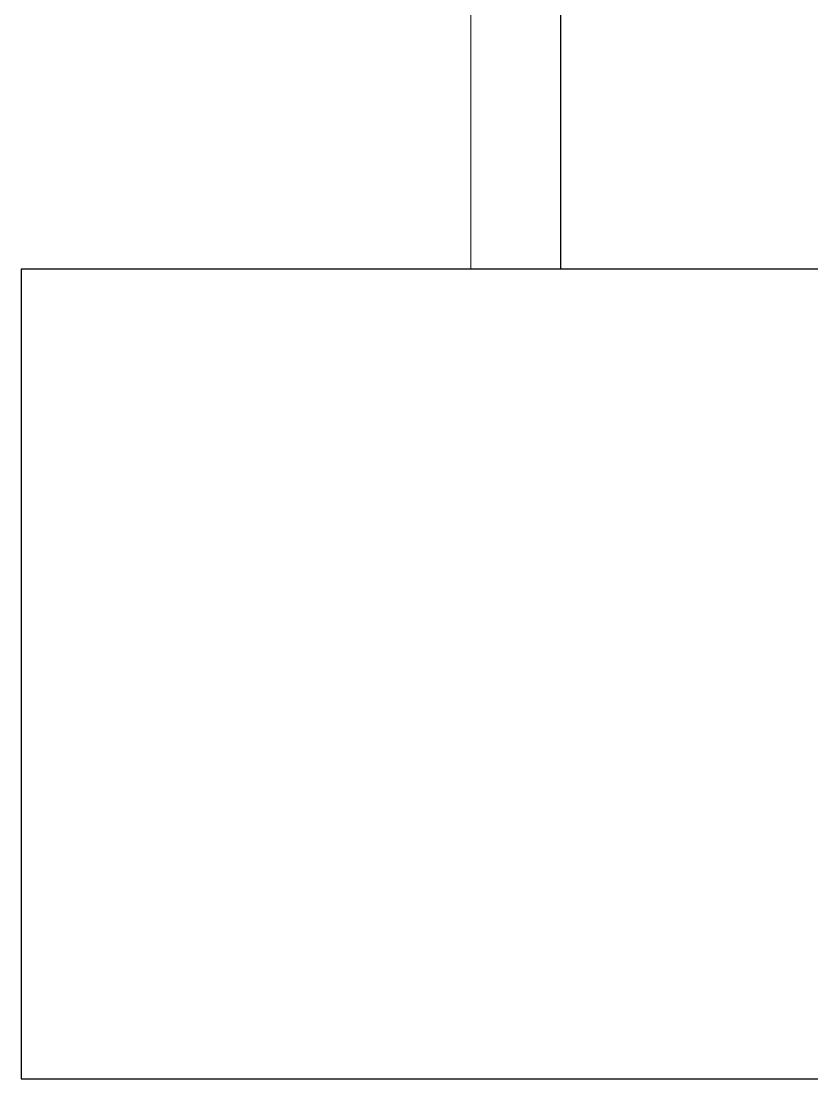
# Model space of a CAD drawing. Header units: inches. Extents: x 66516 to 131389, y 89316 to 134980.
# Drawn here: x 109037 to 109476, y 104111 to 104699 of the extents above; entities that cross this region are included whole.
import ezdxf

# ---------------------------------------------------------------- set-up
doc = ezdxf.new("R2010")
doc.units = ezdxf.units.IN
doc.header["$MEASUREMENT"] = 0
doc.layers.add('DIM', color=251, linetype='Continuous', lineweight=0)
doc.layers.add('M-X-BKGD', color=8, linetype='Continuous')
doc.layers.add('PIPE FLOOR PLAN', color=252, linetype='Continuous')

# ---------------------------------------------------------------- blocks, each defined once
blk = doc.blocks.new('123')
at = {"layer": 'DIM'}
blk.add_line((-774220.89, -1053676.2), (-774670.89, -1053676.2), dxfattribs=at)
blk.add_line((-774220.89, -1053676.2), (-774670.89, -1053676.2), dxfattribs=at)
at = {"layer": 'DIM', "lineweight": 0}
for p, q in [((-774220.89, -1054126.2), (-774220.89, -1053676.2)), ((-774220.89, -1054126.2), (-774220.89, -1053676.2)), ((-772552.17, -1053976.2), (-774220.89, -1053976.2)), ((-772552.17, -1053976.2), (-774220.89, -1053976.2))]:
    blk.add_line(p, q, dxfattribs=at)
at = {"layer": 'DIM'}
blk.add_lwpolyline([(-774220.89, -1054126.2), (-774220.89, -1053676.2), (-774670.89, -1053676.2), (-774670.89, -1054126.2)], close=True, dxfattribs=at)
blk.add_lwpolyline([(-774220.89, -1054126.2), (-774220.89, -1053676.2), (-774670.89, -1053676.2), (-774670.89, -1054126.2)], close=True, dxfattribs=at)
at = {"layer": 'PIPE FLOOR PLAN', "color": 8}
blk.add_line((-768670.89, -1053976.2), (-774220.89, -1053976.2), dxfattribs=at)
blk.add_line((-768670.89, -1053976.2), (-774220.89, -1053976.2), dxfattribs=at)
blk.add_lwpolyline([(-774670.89, -1053676.2), (-774670.89, -1054126.2), (-774220.89, -1054126.2), (-774220.89, -1053676.2)], close=True, dxfattribs=at)
blk.add_lwpolyline([(-774670.89, -1053676.2), (-774670.89, -1054126.2), (-774220.89, -1054126.2), (-774220.89, -1053676.2)], close=True, dxfattribs=at)

msp = doc.modelspace()

# ---------------------------------------------------------------- linework, layer by layer
at = {"layer": 'M-X-BKGD', "color": 8, "linetype": 'Continuous', "lineweight": 0, "ltscale": 10}
msp.add_lwpolyline([(109286.8, 104560.84), (109286.8, 110110.84)], dxfattribs=at)
msp.add_lwpolyline([(109036.8, 104110.84), (109486.8, 104110.84), (109486.8, 104560.84), (109036.8, 104560.84)], close=True, dxfattribs=at)

# ---------------------------------------------------------------- block references
at = {"layer": 'M-X-BKGD', "rotation": 90}
msp.add_blockref('123', (-944639.4, 878781.73), dxfattribs=at)

doc.saveas('drawing.dxf')
